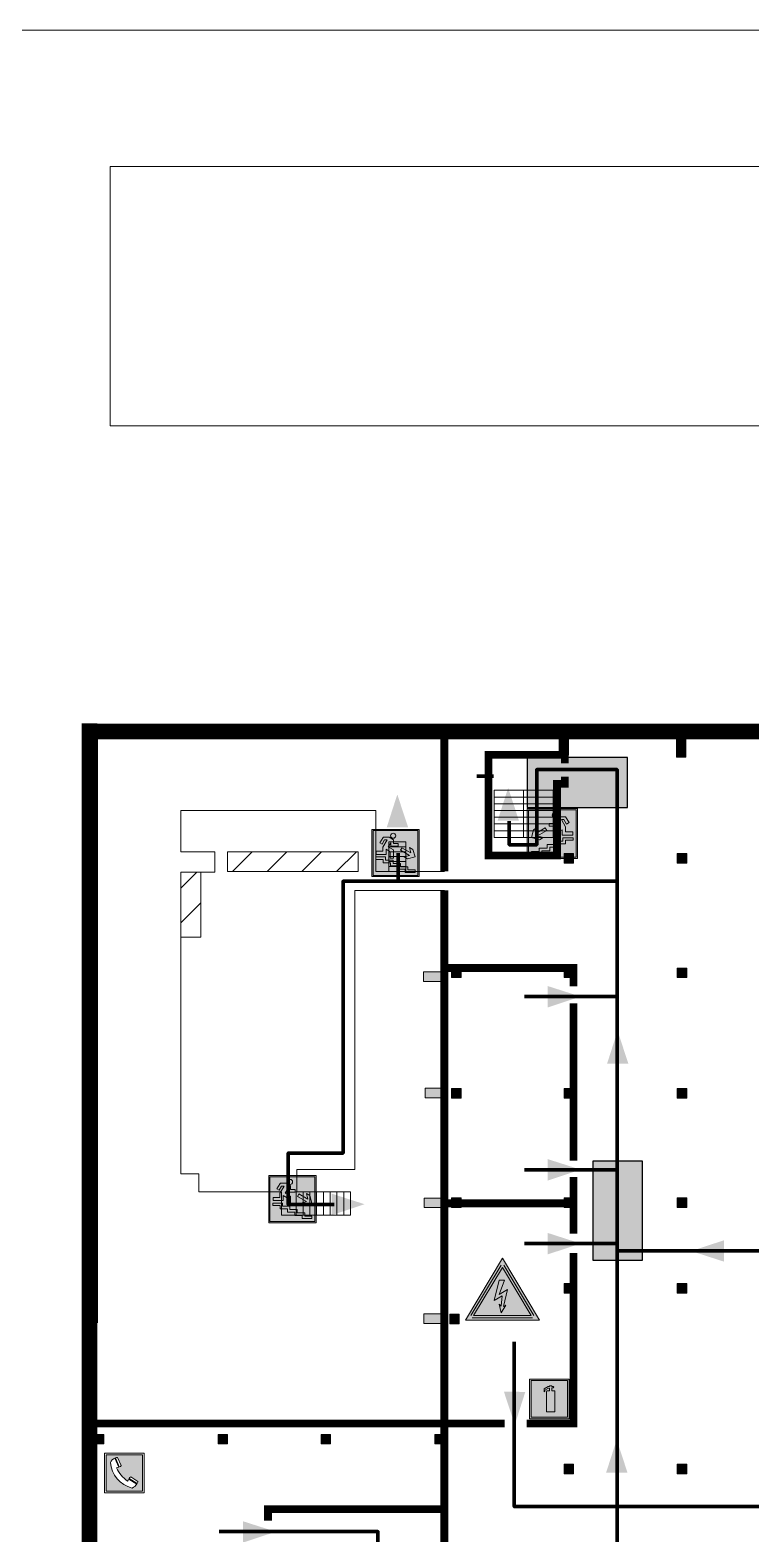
# Model space of a CAD drawing. Header units: millimetres. Extents: x 13810 to 67229, y 12374 to 21950.
# Drawn here: x 29081.1 to 29178.8, y 15525.1 to 15729.2 of the extents above; entities that cross this region are included whole.
import ezdxf

# ---------------------------------------------------------------- set-up
doc = ezdxf.new("R2010")
doc.units = ezdxf.units.MM
doc.layers.add('План_Штампы', color=7, linetype='Continuous')
picture_1 = doc.add_image_def('image1.jpg', size_in_pixel=(337, 105))

# ---------------------------------------------------------------- blocks, each defined once
blk = doc.blocks.new('A$C32E8229D')
at = {"true_color": 0xffffff}
blk.add_hatch(color=7, dxfattribs=at).paths.add_polyline_path([(0, 0), (0, -8), (16, -8), (16, 0)])
h = blk.add_hatch(color=126)
h.paths.add_polyline_path([(0.2, -0.2), (15.8, -0.2), (15.8, -7.8), (0.2, -7.8)])
h.paths.add_polyline_path([(13.49, -2.05), (12.08, -2.05), (11.37, -2.63, 0.162397), (11.29, -2.84), (11.29, -3.63), (10.35, -3.63), (10.35, -4.05), (11.68, -4.05), (11.68, -3.48), (12.26, -4.28), (11.29, -5.1), (11.29, -6.78), (11.85, -6.78), (11.85, -5.44), (12.8, -4.64), (12.8, -5.94), (14.46, -5.94), (14.46, -5.39), (13.45, -5.39), (13.45, -3.97), (12.46, -2.59), (13.15, -2.59), (13.69, -3.34), (14.18, -3)], flags=16)
h.paths.add_polyline_path([(10.74, -1.82, 1), (11.8, -1.82, 1)], flags=16)
h.paths.add_polyline_path([(9.39, -3.59), (5.99, -3.59), (6.56, -3.03), (5.91, -3.03), (5.1, -3.83), (5.91, -4.64), (6.56, -4.64), (5.99, -4.09), (9.39, -4.09)], flags=16)
h.paths.add_polyline_path([(4.29, -1.08), (1.72, -1.08), (1.72, -6.6), (4.29, -6.6)], flags=16)
at = {"color": 126}
blk.add_lwpolyline([(16, -8), (0, -8), (0, 0), (16, 0)], close=True, dxfattribs=at)
blk = doc.blocks.new('A$C3AD82952')
at = {"true_color": 0xf5f5ff}
h = blk.add_hatch(color=7, dxfattribs=at)
h.dxf.hatch_style = 1
h.paths.add_polyline_path([(8.21, 8.73, 0.414214), (7.89, 9.05), (7.22, 9.05), (7.22, 9.92), (7.59, 9.92, 1), (7.57, 10.36), (7.22, 10.36), (7.22, 10.6), (6.43, 10.6), (6.43, 10.36), (6.01, 10.36), (4.74, 9.59), (4.74, 8.69), (4.98, 8.73), (4.98, 9.26), (6.12, 9.91), (6.43, 9.91), (6.43, 9.05), (5.76, 9.05, 0.414214), (5.44, 8.73), (5.44, 2.2), (8.21, 2.2)], flags=0)
h.paths.add_polyline_path([(12.8, 12.8), (0, 12.8), (0, 0), (12.8, 0)])
h.paths.add_polyline_path([(0.51, 12.29), (12.29, 12.29), (12.29, 0.51), (0.51, 0.51)], flags=16)
h.paths.add_polyline_path([(4.74, 9.59), (6.01, 10.36), (6.43, 10.36), (6.43, 10.6), (7.22, 10.6), (7.22, 10.36), (7.59, 10.36, -0.94586), (7.59, 9.92), (7.22, 9.92), (7.22, 9.05), (7.89, 9.05, -0.414214), (8.21, 8.73), (8.21, 2.2), (5.44, 2.2), (5.44, 8.73, -0.414214), (5.76, 9.05), (6.43, 9.05), (6.43, 9.91), (6.12, 9.91), (4.98, 9.26), (4.98, 8.73), (4.74, 8.69)], flags=0)
h = blk.add_hatch(color=242)
h.dxf.hatch_style = 1
h.paths.add_polyline_path([(12.29, 12.29), (0.51, 12.29), (0.51, 0.51), (12.29, 0.51)])
h.paths.add_polyline_path([(4.74, 8.69), (4.74, 9.59), (6.01, 10.36), (6.43, 10.36), (6.43, 10.6), (7.22, 10.6), (7.22, 10.36), (7.59, 10.36, -0.94586), (7.59, 9.92), (7.22, 9.92), (7.22, 9.05), (7.89, 9.05, -0.414214), (8.21, 8.73), (8.21, 2.2), (5.44, 2.2), (5.44, 8.73, -0.414214), (5.76, 9.05), (6.43, 9.05), (6.43, 9.91), (6.12, 9.91), (4.98, 9.26), (4.98, 8.73)], flags=16)
h = blk.add_hatch(color=7, dxfattribs=at)
h.dxf.hatch_style = 1
h.paths.add_polyline_path([(8.21, 8.73, 0.414214), (7.89, 9.05), (7.22, 9.05), (7.22, 9.92), (7.59, 9.92, 1), (7.57, 10.36), (7.22, 10.36), (7.22, 10.6), (6.43, 10.6), (6.43, 10.36), (6.01, 10.36), (4.74, 9.59), (4.74, 8.69), (4.98, 8.73), (4.98, 9.26), (6.12, 9.91), (6.43, 9.91), (6.43, 9.05), (5.76, 9.05, 0.414214), (5.44, 8.73), (5.44, 2.2), (8.21, 2.2)])
at = {"color": 242, "lineweight": 5}
for p, q in [((0, 0), (0, 12.8)), ((0, 12.8), (12.8, 12.8)), ((6.01, 10.36), (4.74, 9.59)), ((4.98, 9.26), (6.12, 9.91)), ((6.01, 10.36), (6.43, 10.36)), ((6.12, 9.91), (6.43, 9.91)), ((7.22, 10.6), (6.43, 10.6)), ((6.43, 10.6), (6.43, 10.36)), ((6.43, 9.91), (6.43, 9.05)), ((7.22, 10.36), (7.22, 10.6)), ((7.59, 10.36), (7.22, 10.36)), ((7.22, 9.05), (7.22, 9.92)), ((7.59, 9.92), (7.22, 9.92)), ((12.8, 0), (12.8, 12.8)), ((4.74, 9.59), (4.74, 8.69)), ((4.74, 8.69), (4.98, 8.73)), ((4.98, 8.73), (4.98, 9.26)), ((5.44, 2.2), (5.44, 8.73)), ((5.76, 9.05), (6.43, 9.05)), ((7.89, 9.05), (7.22, 9.05)), ((8.21, 2.2), (8.21, 8.73)), ((0, 0), (12.8, 0)), ((5.44, 2.2), (8.21, 2.2))]:
    blk.add_line(p, q, dxfattribs=at)
blk.add_lwpolyline([(0.51, 12.29), (12.29, 12.29), (12.29, 0.51), (0.51, 0.51)], close=True, dxfattribs=at)
for centre, radius, start, end in [((7.58, 10.14), 0.223, 273.1875, 86.8125), ((5.76, 8.73), 0.32, 90, 180), ((7.89, 8.73), 0.32, 0, 90)]:
    blk.add_arc(centre, radius, start, end, dxfattribs=at)
blk = doc.blocks.new('A$C3E6D3DDE')
at = {"lineweight": 5}
h = blk.add_hatch(color=40, dxfattribs=at)
h.paths.add_polyline_path([(24.1, 1.45), (16.46, -11.35), (31.74, -11.35)])
h.paths.add_polyline_path([(24.09, -0.46), (30.03, -10.41), (18.14, -10.41)], flags=16)
h.paths.add_polyline_path([(24.54, -3.08), (23.41, -6.02), (25.13, -5.01), (24.33, -8.5), (24.82, -8.27), (23.79, -9.86), (23.4, -8.04), (23.8, -8.43), (24.04, -6.29), (22.39, -7.25), (23.44, -3.08)], flags=0)
h = blk.add_hatch(color=256, dxfattribs=at)
h.paths.add_polyline_path([(24.37, 0.03, 0.567511), (23.82, 0.03), (17.59, -10.4, 0.582454), (17.86, -10.88), (30.32, -10.88, 0.582149), (30.6, -10.4)])
h.paths.add_polyline_path([(24.09, -0.46), (18.14, -10.41), (30.03, -10.41)], flags=16)
h.paths.add_polyline_path([(24.54, -3.08), (23.41, -6.02), (25.13, -5.01), (24.33, -8.5), (24.82, -8.27), (23.79, -9.86), (23.4, -8.04), (23.8, -8.43), (24.04, -6.29), (22.39, -7.25), (23.44, -3.08)], flags=0)
h = blk.add_hatch(color=40, dxfattribs=at)
h.paths.add_polyline_path([(24.09, -0.46), (18.14, -10.41), (30.03, -10.41)])
h.paths.add_polyline_path([(24.82, -8.27), (23.79, -9.86), (23.4, -8.04), (23.8, -8.43), (24.04, -6.29), (22.39, -7.25), (23.44, -3.08), (24.54, -3.08), (23.41, -6.02), (25.13, -5.01), (24.33, -8.5)], flags=16)
at = {"color": 40, "lineweight": 5}
for p, q in [((16.46, -11.35), (24.1, 1.45)), ((24.1, 1.45), (31.74, -11.35))]:
    blk.add_line(p, q, dxfattribs=at)
at = {"lineweight": 5}
for p, q in [((17.59, -10.4), (23.82, 0.03)), ((24.37, 0.03), (30.6, -10.4)), ((18.14, -10.41), (24.09, -0.46)), ((23.44, -3.08), (22.39, -7.25)), ((23.41, -6.02), (24.54, -3.08)), ((24.54, -3.08), (23.44, -3.08)), ((24.09, -0.46), (30.03, -10.41)), ((25.13, -5.01), (23.41, -6.02)), ((24.33, -8.5), (25.13, -5.01)), ((22.39, -7.25), (24.04, -6.29)), ((23.8, -8.43), (23.4, -8.04)), ((23.4, -8.04), (23.79, -9.86)), ((23.79, -9.86), (24.82, -8.27)), ((24.04, -6.29), (23.8, -8.43)), ((24.82, -8.27), (24.33, -8.5)), ((17.86, -10.88), (30.32, -10.88)), ((18.14, -10.41), (30.03, -10.41))]:
    blk.add_line(p, q, dxfattribs=at)
at = {"color": 50, "lineweight": 5}
blk.add_line((31.74, -11.35), (16.46, -11.35), dxfattribs=at)
blk = doc.blocks.new('A$C456E1F9C')
at = {"lineweight": 5}
h = blk.add_hatch(color=242, dxfattribs=at)
h.paths.add_polyline_path([(0.51, -1.47), (0.51, -13.26), (12.29, -13.26), (12.29, -1.47)])
h.paths.add_polyline_path([(5.42, -4.95, -0.254479), (4.78, -5.4), (3.52, -2.53, -0.209735), (4.23, -2.4)], flags=16)
h.paths.add_polyline_path([(8.53, -8.6), (10.87, -10.17), (10.54, -10.76), (8.03, -9.13, -0.192251)], flags=16)
h.paths.add_polyline_path([(4.61, -5.49, 0.005518), (3.87, -5.72, 0.128647), (7.49, -10.01, 0.00809), (7.83, -9.33), (10.47, -10.97, -0.16736), (8.99, -12.25, -0.327862), (1.95, -3.95, -0.166952), (3.36, -2.62)], flags=16)
at = {"color": 242, "lineweight": 5}
for p, q in [((0, -13.77), (0, -0.97)), ((12.8, -0.97), (0, -0.97)), ((4.61, -5.49), (3.36, -2.62)), ((3.52, -2.53), (4.78, -5.4)), ((4.23, -2.4), (5.42, -4.95)), ((12.8, -13.77), (12.8, -0.97)), ((7.83, -9.33), (10.47, -10.97)), ((8.03, -9.13), (10.54, -10.76)), ((10.81, -10.12), (8.53, -8.6)), ((0, -13.77), (12.8, -13.77)), ((10.54, -10.76), (10.8, -10.3)), ((10.8, -10.3), (10.81, -10.12))]:
    blk.add_line(p, q, dxfattribs=at)
blk.add_lwpolyline([(0.51, -1.47), (12.29, -1.47), (12.29, -13.26), (0.51, -13.26)], close=True, dxfattribs=at)
for centre, radius, start, end in [((4.59, -5.34), 2.99, 114.2845, 152.1974), ((11.12, -3.31), 9.19, 183.9915, 256.6009), ((4.02, -3.27), 0.891, 76.3284, 123.7092), ((14.98, -39.1), 35.17, 107.1487, 108.4135), ((13.86, -0.94), 11.08, 205.5536, 234.8762), ((4.68, -4.59), 0.824, 276.9621, 334.0723), ((-13.31, 0.8), 23.44, 332.5487, 334.4027), ((8.94, -9.5), 0.989, 114.4092, 157.9388), ((7.87, -9.46), 3, 291.9291, 329.9329)]:
    blk.add_arc(centre, radius, start, end, dxfattribs=at)
blk = doc.blocks.new('A$C7B4425F7')
at = {"true_color": 0xffffff}
blk.add_hatch(color=7, dxfattribs=at).paths.add_polyline_path([(0, 0), (-16, 0), (-16, -8), (0, -8)])
h = blk.add_hatch(color=126)
h.paths.add_polyline_path([(-0.2, -0.2), (-15.8, -0.2), (-15.8, -7.8), (-0.2, -7.8)])
h.paths.add_polyline_path([(-11.76, -2.03), (-11.76, -3.66), (-11.17, -3.66, -0.568275), (-11.17, -6.18), (-12.58, -6.18), (-12.58, -2.03)], flags=16)
h.paths.add_polyline_path([(-13.33, -4.12, -0.495768), (-13.59, -6.18), (-15.03, -6.18), (-15.03, -2.03), (-13.59, -2.03, -0.487973)], flags=16)
h.paths.add_polyline_path([(-10.25, -2.03), (-9.48, -2.03), (-9.48, -6.18), (-10.25, -6.18)], flags=16)
h.paths.add_polyline_path([(-13.84, -3.69), (-14.24, -3.69), (-14.24, -3.03), (-13.9, -3.03, -0.692621)], flags=0)
h.paths.add_polyline_path([(-9.15, -2.03), (-8.4, -2.03), (-8.04, -3.07), (-7.68, -2.03), (-6.93, -2.03), (-7.64, -4.1), (-6.93, -6.18), (-7.68, -6.18), (-8.04, -5.14), (-8.4, -6.18), (-9.15, -6.18), (-8.44, -4.1)], flags=16)
h.paths.add_polyline_path([(-11.76, -4.46), (-11.42, -4.46, -0.692621), (-11.36, -5.12), (-11.76, -5.12)], flags=0)
h.paths.add_polyline_path([(-13.9, -5.2), (-14.24, -5.2), (-14.24, -4.55), (-13.84, -4.55, -0.708038)], flags=0)
edge = h.paths.add_edge_path(flags=16)
edge.add_ellipse((-5.51, -4.08), major_axis=(0, 2.05), ratio=0.586184, start_angle=0, end_angle=360)
edge = h.paths.add_edge_path(flags=0)
edge.add_ellipse((-5.51, -4.08), major_axis=(0, 1.14), ratio=0.454828, start_angle=0, end_angle=360)
h.paths.add_polyline_path([(-4.13, -4.96, 0.377264), (-3.48, -4.52, 0.0555), (-3.16, -2.03), (-1.66, -2.03), (-1.66, -4.96), (-0.96, -4.96), (-0.96, -7.01), (-1.75, -7.01), (-1.75, -6.18), (-3.3, -6.18), (-3.3, -7.02), (-4.13, -7.02)], flags=16)
h.paths.add_polyline_path([(-2.73, -2.91), (-2.28, -2.91), (-2.28, -4.96), (-3.05, -4.96, 0.079136)], flags=0)
at = {"color": 126}
blk.add_lwpolyline([(-16, -8), (0, -8), (0, 0), (-16, 0)], close=True, dxfattribs=at)
blk = doc.blocks.new('вниз 3')
at = {"lineweight": 0, "true_color": 0xffffff}
h = blk.add_hatch(color=7, dxfattribs=at)
h.dxf.hatch_style = 1
h.paths.add_polyline_path([(40997.5, -4475.69), (40997.25, -4475.28), (40995.76, -4476.15), (40995.97, -4475.23), (40995.39, -4475.56), (40995.05, -4476.83), (40996.33, -4477.17), (40996.91, -4476.83), (40996, -4476.55)], flags=0)
h.paths.add_polyline_path([(40999.81, -4473.95), (41000.22, -4473.95), (41000.64, -4474.67), (41001.03, -4474.43), (41000.46, -4473.49), (41000.42, -4473.49), (40999.43, -4473.49), (40998.68, -4473.92), (40998.68, -4474.57), (40997.88, -4474.57), (40997.88, -4475), (40999.14, -4475), (40999.14, -4474.43), (40999.14, -4474.38), (40999.59, -4475.15), (40998.72, -4475.67), (40998.72, -4477.06), (40999.24, -4477.06), (40999.24, -4475.96), (40999.95, -4475.56), (40999.95, -4476.43), (41001.61, -4476.43), (41001.61, -4475.88), (41000.47, -4475.88), (41000.47, -4475.12)], flags=0)
h.paths.add_polyline_path([(40999.2, -4473.24, 1), (40998.35, -4473.24, 1)], flags=0)
h.paths.add_polyline_path([(41000.46, -4477.26), (41001.69, -4477.26), (41001.69, -4476.84), (41000.03, -4476.84), (41000.03, -4477.39), (40998.78, -4477.39), (40998.78, -4477.95), (40997.53, -4477.95), (40997.53, -4478.5), (40996.29, -4478.5), (40996.29, -4479.06), (40995.05, -4479.06), (40995.05, -4479.48), (40995.29, -4479.48), (40996.72, -4479.48), (40996.72, -4478.92), (40997.97, -4478.92), (40997.97, -4478.36), (40999.2, -4478.36), (40999.2, -4477.81), (41000.46, -4477.81)], flags=0)
h.paths.add_polyline_path([(41002.37, -4472.17), (40994.37, -4472.17), (40994.37, -4480.17), (41002.37, -4480.17)])
h.paths.add_polyline_path([(41002.16, -4479.96), (40994.57, -4479.96), (40994.57, -4472.37), (41002.16, -4472.37)], flags=16)
h.paths.add_polyline_path([(41001.61, -4475.88), (41001.61, -4476.43), (40999.95, -4476.43), (40999.95, -4475.56), (40999.24, -4475.96), (40999.24, -4477.06), (40998.72, -4477.06), (40998.72, -4475.67), (40999.59, -4475.15), (40999.14, -4474.38), (40999.14, -4474.43), (40999.14, -4475), (40997.88, -4475), (40997.88, -4474.57), (40998.68, -4474.57), (40998.68, -4473.92), (40999.43, -4473.49), (41000.42, -4473.49), (41000.46, -4473.49), (41001.03, -4474.43), (41000.64, -4474.67), (41000.22, -4473.95), (40999.81, -4473.95), (41000.47, -4475.12), (41000.47, -4475.88)], flags=0)
h.paths.add_polyline_path([(41001.69, -4476.84), (41001.69, -4477.26), (41000.46, -4477.26), (41000.46, -4477.81), (40999.2, -4477.81), (40999.2, -4478.36), (40997.97, -4478.36), (40997.97, -4478.92), (40996.72, -4478.92), (40996.72, -4479.48), (40995.05, -4479.48), (40995.05, -4479.06), (40996.29, -4479.06), (40996.29, -4478.5), (40997.53, -4478.5), (40997.53, -4477.95), (40998.78, -4477.95), (40998.78, -4477.39), (41000.03, -4477.39), (41000.03, -4476.84)], flags=0)
h.paths.add_polyline_path([(40998.35, -4473.24, -1), (40999.2, -4473.24, -1)], flags=0)
h.paths.add_polyline_path([(40997.5, -4475.69), (40996, -4476.55), (40996.91, -4476.83), (40996.33, -4477.17), (40995.05, -4476.83), (40995.39, -4475.56), (40995.97, -4475.23), (40995.76, -4476.15), (40997.25, -4475.28)], flags=0)
at = {"lineweight": 0}
h = blk.add_hatch(color=126, dxfattribs=at)
h.dxf.hatch_style = 1
h.paths.add_polyline_path([(41002.16, -4472.37), (40994.57, -4472.37), (40994.57, -4479.96), (41002.16, -4479.96)])
h.paths.add_polyline_path([(40995.97, -4475.23), (40995.76, -4476.15), (40997.25, -4475.28), (40997.5, -4475.69), (40996, -4476.55), (40996.91, -4476.83), (40996.33, -4477.17), (40995.05, -4476.83), (40995.39, -4475.56)], flags=16)
h.paths.add_polyline_path([(40997.88, -4474.57), (40998.68, -4474.57), (40998.68, -4473.92), (40999.43, -4473.49), (41000.42, -4473.49), (41000.46, -4473.49), (41001.03, -4474.43), (41000.64, -4474.67), (41000.22, -4473.95), (40999.81, -4473.95), (41000.47, -4475.12), (41000.47, -4475.88), (41001.61, -4475.88), (41001.61, -4476.43), (40999.95, -4476.43), (40999.95, -4475.56), (40999.24, -4475.96), (40999.24, -4477.06), (40998.72, -4477.06), (40998.72, -4475.67), (40999.59, -4475.15), (40999.14, -4474.38), (40999.14, -4474.43), (40999.14, -4475), (40997.88, -4475)], flags=16)
h.paths.add_polyline_path([(40998.35, -4473.24, -1), (40999.2, -4473.24, -1)], flags=16)
h.paths.add_polyline_path([(40997.53, -4477.95), (40998.78, -4477.95), (40998.78, -4477.39), (41000.03, -4477.39), (41000.03, -4476.84), (41001.69, -4476.84), (41001.69, -4477.26), (41000.46, -4477.26), (41000.46, -4477.81), (40999.2, -4477.81), (40999.2, -4478.36), (40997.97, -4478.36), (40997.97, -4478.92), (40996.72, -4478.92), (40996.72, -4479.48), (40995.05, -4479.48), (40995.05, -4479.06), (40996.29, -4479.06), (40996.29, -4478.5), (40997.53, -4478.5)], flags=16)
at = {"lineweight": 0, "true_color": 0xffffff}
h = blk.add_hatch(color=7, dxfattribs=at)
h.dxf.hatch_style = 1
h.paths.add_polyline_path([(40999.2, -4473.24, 1), (40998.35, -4473.24, 1)])
h.paths.add_polyline_path([(40999.81, -4473.95), (41000.22, -4473.95), (41000.64, -4474.67), (41001.03, -4474.43), (41000.46, -4473.49), (41000.42, -4473.49), (40999.43, -4473.49), (40998.68, -4473.92), (40998.68, -4474.57), (40997.88, -4474.57), (40997.88, -4475), (40999.14, -4475), (40999.14, -4474.43), (40999.14, -4474.38), (40999.59, -4475.15), (40998.72, -4475.67), (40998.72, -4477.06), (40999.24, -4477.06), (40999.24, -4475.96), (40999.95, -4475.56), (40999.95, -4476.43), (41001.61, -4476.43), (41001.61, -4475.88), (41000.47, -4475.88), (41000.47, -4475.12)])
h.paths.add_polyline_path([(40999.2, -4477.81), (41000.46, -4477.81), (41000.46, -4477.26), (41001.69, -4477.26), (41001.69, -4476.84), (41000.03, -4476.84), (41000.03, -4477.39), (40998.78, -4477.39), (40998.78, -4477.95), (40997.53, -4477.95), (40997.53, -4478.5), (40996.29, -4478.5), (40996.29, -4479.06), (40995.05, -4479.06), (40995.05, -4479.48), (40995.29, -4479.48), (40996.72, -4479.48), (40996.72, -4478.92), (40997.97, -4478.92), (40997.97, -4478.36), (40999.2, -4478.36)])
h.paths.add_polyline_path([(40997.5, -4475.69), (40997.25, -4475.28), (40995.76, -4476.15), (40995.97, -4475.23), (40995.39, -4475.56), (40995.05, -4476.83), (40996.33, -4477.17), (40996.91, -4476.83), (40996, -4476.55)])
at = {"color": 126, "lineweight": 0}
for points in [[(40994.37, -4472.17), (41002.37, -4472.17), (41002.37, -4480.17), (40994.37, -4480.17)], [(40994.57, -4472.37), (41002.16, -4472.37), (41002.16, -4479.96), (40994.57, -4479.96)]]:
    blk.add_lwpolyline(points, close=True, dxfattribs=at)
for points in [[(40999.14, -4474.43), (40999.14, -4475), (40997.88, -4475), (40997.88, -4474.57), (40998.68, -4474.57), (40998.68, -4473.92), (40999.43, -4473.49), (41000.42, -4473.49), (41000.46, -4473.49), (41001.03, -4474.43), (41000.64, -4474.67), (41000.22, -4473.95), (40999.81, -4473.95), (41000.47, -4475.12), (41000.47, -4475.88), (41001.61, -4475.88), (41001.61, -4476.43), (40999.95, -4476.43), (40999.95, -4475.56), (40999.24, -4475.96), (40999.24, -4477.06), (40998.72, -4477.06), (40998.72, -4475.67), (40999.59, -4475.15), (40999.14, -4474.38), (40999.14, -4474.43)], [(40995.05, -4476.83), (40995.39, -4475.56), (40995.97, -4475.23), (40995.76, -4476.15), (40997.25, -4475.28), (40997.5, -4475.69), (40996, -4476.55), (40996.91, -4476.83), (40996.33, -4477.17), (40995.05, -4476.83)], [(40995.29, -4479.48), (40995.05, -4479.48), (40995.05, -4479.06), (40996.29, -4479.06), (40996.29, -4478.5), (40997.53, -4478.5), (40997.53, -4477.95), (40998.78, -4477.95), (40998.78, -4477.39), (41000.03, -4477.39), (41000.03, -4476.84), (41001.69, -4476.84), (41001.69, -4477.26), (41000.46, -4477.26), (41000.46, -4477.81), (40999.2, -4477.81), (40999.2, -4478.36), (40997.97, -4478.36), (40997.97, -4478.92), (40996.72, -4478.92), (40996.72, -4479.48), (40995.05, -4479.48)]]:
    blk.add_lwpolyline(points, dxfattribs=at)
blk.add_circle((40998.77, -4473.24), 0.426, dxfattribs=at)
blk = doc.blocks.new('вниз')
at = {"lineweight": 0, "true_color": 0xffffff}
h = blk.add_hatch(color=7, dxfattribs=at)
h.dxf.hatch_style = 1
h.paths.add_polyline_path([(40994.51, -4472.22), (40986.51, -4472.22), (40986.51, -4480.22), (40994.51, -4480.22)])
h.paths.add_polyline_path([(40994.31, -4472.42), (40994.31, -4480.01), (40986.71, -4480.01), (40986.71, -4472.42)], flags=16)
h.paths.add_polyline_path([(40988.43, -4473.53), (40989.43, -4473.53), (40990.19, -4473.96), (40990.19, -4474.6), (40991, -4474.6), (40991, -4475.06), (40989.73, -4475.06), (40989.73, -4474.46), (40989.3, -4475.18), (40990.17, -4475.7), (40990.17, -4477.11), (40989.63, -4477.11), (40989.63, -4476.01), (40988.94, -4475.59), (40988.94, -4476.46), (40988.94, -4476.46), (40987.47, -4476.46), (40987.26, -4476.46), (40987.26, -4475.92), (40988.4, -4475.92), (40988.4, -4475.2), (40989.1, -4473.99), (40988.66, -4473.99), (40988.24, -4474.7), (40987.86, -4474.47), (40988.41, -4473.56)], flags=0)
h.paths.add_polyline_path([(40990.55, -4473.29, -1), (40989.69, -4473.29, -1)], flags=0)
h.paths.add_polyline_path([(40988.85, -4476.89), (40988.85, -4477.43), (40990.1, -4477.43), (40990.1, -4477.99), (40991.34, -4477.99), (40991.34, -4478.54), (40992.59, -4478.54), (40992.59, -4479.09), (40993.83, -4479.09), (40993.83, -4479.52), (40992.17, -4479.52), (40992.17, -4478.97), (40990.91, -4478.97), (40990.91, -4478.41), (40989.68, -4478.41), (40989.68, -4477.86), (40988.43, -4477.86), (40988.43, -4477.31), (40987.6, -4477.31), (40987.18, -4477.31), (40987.18, -4476.89)], flags=0)
h.paths.add_polyline_path([(40991.61, -4475.33), (40993.12, -4476.2), (40992.9, -4475.27), (40993.48, -4475.6), (40993.83, -4476.88), (40992.56, -4477.22), (40991.97, -4476.88), (40992.9, -4476.61), (40991.38, -4475.74), (40991.58, -4475.39)], flags=0)
h.paths.add_polyline_path([(40990.19, -4473.96), (40989.43, -4473.53), (40988.43, -4473.53), (40988.41, -4473.56), (40987.86, -4474.47), (40988.24, -4474.7), (40988.66, -4473.99), (40989.1, -4473.99), (40988.4, -4475.2), (40988.4, -4475.92), (40987.26, -4475.92), (40987.26, -4476.46), (40987.47, -4476.46), (40988.94, -4476.46), (40988.94, -4476.27), (40988.94, -4475.59), (40989.63, -4476.01), (40989.63, -4477.11), (40990.17, -4477.11), (40990.17, -4475.7), (40989.3, -4475.18), (40989.73, -4474.46), (40989.73, -4475.06), (40991, -4475.06), (40991, -4474.6), (40990.19, -4474.6)], flags=0)
h.paths.add_polyline_path([(40990.55, -4473.29, 1), (40989.69, -4473.29, 1)], flags=0)
h.paths.add_polyline_path([(40991.61, -4475.33), (40991.58, -4475.39), (40991.38, -4475.74), (40992.9, -4476.61), (40991.97, -4476.88), (40992.56, -4477.22), (40993.83, -4476.88), (40993.48, -4475.6), (40992.9, -4475.27), (40993.12, -4476.2)], flags=0)
h.paths.add_polyline_path([(40990.1, -4477.43), (40988.85, -4477.43), (40988.85, -4476.89), (40987.18, -4476.89), (40987.18, -4477.31), (40987.6, -4477.31), (40988.43, -4477.31), (40988.43, -4477.86), (40989.68, -4477.86), (40989.68, -4478.41), (40990.91, -4478.41), (40990.91, -4478.97), (40992.17, -4478.97), (40992.17, -4479.52), (40993.83, -4479.52), (40993.83, -4479.09), (40992.59, -4479.09), (40992.59, -4478.54), (40991.34, -4478.54), (40991.34, -4477.99), (40990.1, -4477.99)], flags=0)
at = {"lineweight": 0}
h = blk.add_hatch(color=126, dxfattribs=at)
h.dxf.hatch_style = 1
h.paths.add_polyline_path([(40994.31, -4472.42), (40986.71, -4472.42), (40986.71, -4480.01), (40994.31, -4480.01)])
h.paths.add_polyline_path([(40988.43, -4473.53), (40989.43, -4473.53), (40990.19, -4473.96), (40990.19, -4474.6), (40991, -4474.6), (40991, -4475.06), (40989.73, -4475.06), (40989.73, -4474.46), (40989.3, -4475.18), (40990.17, -4475.7), (40990.17, -4477.11), (40989.63, -4477.11), (40989.63, -4476.01), (40988.94, -4475.59), (40988.94, -4476.46), (40988.94, -4476.46), (40987.47, -4476.46), (40987.26, -4476.46), (40987.26, -4475.92), (40988.4, -4475.92), (40988.4, -4475.2), (40989.1, -4473.99), (40988.66, -4473.99), (40988.24, -4474.7), (40987.86, -4474.47), (40988.41, -4473.56)], flags=16)
h.paths.add_polyline_path([(40990.55, -4473.29, -1), (40989.69, -4473.29, -1)], flags=16)
h.paths.add_polyline_path([(40988.85, -4476.89), (40988.85, -4477.43), (40990.1, -4477.43), (40990.1, -4477.99), (40991.34, -4477.99), (40991.34, -4478.54), (40992.59, -4478.54), (40992.59, -4479.09), (40993.83, -4479.09), (40993.83, -4479.52), (40992.17, -4479.52), (40992.17, -4478.97), (40990.91, -4478.97), (40990.91, -4478.41), (40989.68, -4478.41), (40989.68, -4477.86), (40988.43, -4477.86), (40988.43, -4477.31), (40987.6, -4477.31), (40987.18, -4477.31), (40987.18, -4476.89)], flags=16)
h.paths.add_polyline_path([(40991.61, -4475.33), (40993.12, -4476.2), (40992.9, -4475.27), (40993.48, -4475.6), (40993.83, -4476.88), (40992.56, -4477.22), (40991.97, -4476.88), (40992.9, -4476.61), (40991.38, -4475.74), (40991.58, -4475.39)], flags=16)
at = {"lineweight": 0, "true_color": 0xffffff}
h = blk.add_hatch(color=7, dxfattribs=at)
h.dxf.hatch_style = 1
h.paths.add_polyline_path([(40989.73, -4474.46), (40989.73, -4475.06), (40991, -4475.06), (40991, -4474.6), (40990.19, -4474.6), (40990.19, -4473.96), (40989.43, -4473.53), (40988.43, -4473.53), (40988.41, -4473.56), (40987.86, -4474.47), (40988.24, -4474.7), (40988.66, -4473.99), (40989.1, -4473.99), (40988.4, -4475.2), (40988.4, -4475.92), (40987.26, -4475.92), (40987.26, -4476.46), (40987.47, -4476.46), (40988.94, -4476.46), (40988.94, -4475.59), (40989.63, -4476.01), (40989.63, -4477.11), (40990.17, -4477.11), (40990.17, -4475.7), (40989.3, -4475.18)])
h.paths.add_polyline_path([(40989.69, -4473.29, 1), (40990.55, -4473.29, 1)])
h.paths.add_polyline_path([(40991.61, -4475.33), (40991.58, -4475.39), (40991.38, -4475.74), (40992.9, -4476.61), (40991.97, -4476.88), (40992.56, -4477.22), (40993.83, -4476.88), (40993.48, -4475.6), (40992.9, -4475.27), (40993.12, -4476.2)])
h.paths.add_polyline_path([(40990.1, -4477.43), (40988.85, -4477.43), (40988.85, -4476.89), (40987.18, -4476.89), (40987.18, -4477.31), (40987.6, -4477.31), (40988.43, -4477.31), (40988.43, -4477.86), (40989.68, -4477.86), (40989.68, -4478.41), (40990.91, -4478.41), (40990.91, -4478.97), (40992.17, -4478.97), (40992.17, -4479.52), (40993.83, -4479.52), (40993.83, -4479.09), (40992.59, -4479.09), (40992.59, -4478.54), (40991.34, -4478.54), (40991.34, -4477.99), (40990.1, -4477.99)])
at = {"color": 126, "lineweight": 0}
for points in [[(40986.51, -4472.22), (40994.51, -4472.22), (40994.51, -4480.22), (40986.51, -4480.22)], [(40986.71, -4472.42), (40994.31, -4472.42), (40994.31, -4480.01), (40986.71, -4480.01)]]:
    blk.add_lwpolyline(points, close=True, dxfattribs=at)
for points in [[(40987.47, -4476.46), (40987.26, -4476.46), (40987.26, -4475.92), (40988.4, -4475.92), (40988.4, -4475.2), (40989.1, -4473.99), (40988.66, -4473.99), (40988.24, -4474.7), (40987.86, -4474.47), (40988.41, -4473.56), (40988.43, -4473.53), (40989.43, -4473.53), (40990.19, -4473.96), (40990.19, -4474.6), (40991, -4474.6), (40991, -4475.06), (40989.73, -4475.06), (40989.73, -4474.46), (40989.3, -4475.18), (40990.17, -4475.7), (40990.17, -4477.11), (40989.63, -4477.11), (40989.63, -4476.01), (40988.94, -4475.59), (40988.94, -4476.46)], [(40991.58, -4475.39), (40991.38, -4475.74), (40992.9, -4476.61), (40991.97, -4476.88), (40992.56, -4477.22), (40993.83, -4476.88), (40993.48, -4475.6), (40992.9, -4475.27), (40993.12, -4476.2), (40991.61, -4475.33), (40991.58, -4475.39)], [(40987.6, -4477.31), (40987.18, -4477.31), (40987.18, -4476.89), (40988.85, -4476.89), (40988.85, -4477.43), (40990.1, -4477.43), (40990.1, -4477.99), (40991.34, -4477.99), (40991.34, -4478.54), (40992.59, -4478.54), (40992.59, -4479.09), (40993.83, -4479.09), (40993.83, -4479.52), (40992.17, -4479.52), (40992.17, -4478.97), (40990.91, -4478.97), (40990.91, -4478.41), (40989.68, -4478.41), (40989.68, -4477.86), (40988.43, -4477.86), (40988.43, -4477.31), (40987.6, -4477.31)], [(40987.47, -4476.46), (40988.94, -4476.46), (40988.94, -4476.27)]]:
    blk.add_lwpolyline(points, dxfattribs=at)
blk.add_circle((40990.12, -4473.29), 0.432, dxfattribs=at)

msp = doc.modelspace()

# ---------------------------------------------------------------- hatches: boundary and pattern name
at = {"lineweight": 0}
h = msp.add_hatch(color=256, dxfattribs=at)
h.dxf.hatch_style = 1
h.paths.add_polyline_path([(29152.79, 15633.37), (29152.79, 15632.08), (29154.07, 15632.08), (29154.07, 15633.37)])
h = msp.add_hatch(color=256, dxfattribs=at)
h.dxf.hatch_style = 1
h.paths.add_polyline_path([(29152.79, 15632.08), (29152.79, 15630.79), (29154.07, 15630.79), (29154.07, 15632.08)])
h = msp.add_hatch(color=256, dxfattribs=at)
h.dxf.hatch_style = 1
h.paths.add_polyline_path([(29168.69, 15633.11), (29168.69, 15631.82), (29169.97, 15631.82), (29169.97, 15633.11)])
h = msp.add_hatch(color=256, dxfattribs=at)
h.dxf.hatch_style = 1
h.paths.add_polyline_path([(29168.69, 15631.82), (29168.69, 15630.53), (29169.97, 15630.53), (29169.97, 15631.82)])
at = {"lineweight": 0, "true_color": 0x000000}
h = msp.add_hatch(dxfattribs=at)
h.set_pattern_fill('ANSI31', color=18, scale=1.05, angle=180)
h.set_pattern_definition([(225, (46254.023, 23812.2043), (2.35731723, -2.35731723), [])])
h.paths.add_polyline_path([(29107.84, 15617.71), (29107.84, 15615.04), (29125.55, 15615.04), (29125.55, 15617.71)])
h.paths.add_polyline_path([(29101.5, 15606.12), (29104.23, 15606.12), (29104.23, 15614.92), (29101.5, 15614.92)])
at = {"lineweight": 0}
h = msp.add_hatch(color=256, dxfattribs=at)
h.dxf.hatch_style = 1
h.paths.add_polyline_path([(29153.46, 15617.45), (29153.46, 15616.16), (29154.74, 15616.16), (29154.74, 15617.45)])
h = msp.add_hatch(color=256, dxfattribs=at)
h.dxf.hatch_style = 1
h.paths.add_polyline_path([(29168.81, 15617.45), (29168.81, 15616.16), (29170.09, 15616.16), (29170.09, 15617.45)])
h = msp.add_hatch(color=256, dxfattribs=at)
h.dxf.hatch_style = 1
h.paths.add_polyline_path([(29134.41, 15601.4), (29134.41, 15600.11), (29137.26, 15600.11), (29137.26, 15601.4)])
h = msp.add_hatch(color=256, dxfattribs=at)
h.dxf.hatch_style = 1
h.paths.add_polyline_path([(29138.22, 15601.92), (29138.22, 15600.62), (29139.5, 15600.62), (29139.5, 15601.92)])
h = msp.add_hatch(color=256, dxfattribs=at)
h.dxf.hatch_style = 1
h.paths.add_polyline_path([(29153.46, 15601.92), (29153.46, 15600.62), (29154.74, 15600.62), (29154.74, 15601.92)])
h = msp.add_hatch(color=256, dxfattribs=at)
h.dxf.hatch_style = 1
h.paths.add_polyline_path([(29168.81, 15601.92), (29168.81, 15600.62), (29170.09, 15600.62), (29170.09, 15601.92)])
h = msp.add_hatch(color=256, dxfattribs=at)
h.dxf.hatch_style = 1
h.paths.add_polyline_path([(29134.62, 15585.61), (29134.62, 15584.32), (29137.47, 15584.32), (29137.47, 15585.61)])
h = msp.add_hatch(color=256, dxfattribs=at)
h.dxf.hatch_style = 1
h.paths.add_polyline_path([(29138.22, 15585.56), (29138.22, 15584.27), (29139.5, 15584.27), (29139.5, 15585.56)])
h = msp.add_hatch(color=256, dxfattribs=at)
h.dxf.hatch_style = 1
h.paths.add_polyline_path([(29153.46, 15585.56), (29153.46, 15584.27), (29154.74, 15584.27), (29154.74, 15585.56)])
h = msp.add_hatch(color=256, dxfattribs=at)
h.dxf.hatch_style = 1
h.paths.add_polyline_path([(29168.81, 15585.56), (29168.81, 15584.27), (29170.09, 15584.27), (29170.09, 15585.56)])
h = msp.add_hatch(color=256, dxfattribs=at)
h.dxf.hatch_style = 1
h.paths.add_polyline_path([(29134.5, 15570.69), (29134.5, 15569.4), (29137.35, 15569.4), (29137.35, 15570.69)])
h = msp.add_hatch(color=256, dxfattribs=at)
h.dxf.hatch_style = 1
h.paths.add_polyline_path([(29138.22, 15570.72), (29138.22, 15569.43), (29139.5, 15569.43), (29139.5, 15570.72)])
h = msp.add_hatch(color=256, dxfattribs=at)
h.dxf.hatch_style = 1
h.paths.add_polyline_path([(29153.46, 15570.72), (29153.46, 15569.43), (29154.74, 15569.43), (29154.74, 15570.72)])
h = msp.add_hatch(color=256, dxfattribs=at)
h.dxf.hatch_style = 1
h.paths.add_polyline_path([(29168.81, 15570.72), (29168.81, 15569.43), (29170.09, 15569.43), (29170.09, 15570.72)])
h = msp.add_hatch(color=256, dxfattribs=at)
h.dxf.hatch_style = 1
h.paths.add_polyline_path([(29153.46, 15559.09), (29153.46, 15557.8), (29154.74, 15557.8), (29154.74, 15559.09)])
h = msp.add_hatch(color=256, dxfattribs=at)
h.dxf.hatch_style = 1
h.paths.add_polyline_path([(29168.81, 15559.09), (29168.81, 15557.8), (29170.09, 15557.8), (29170.09, 15559.09)])
h = msp.add_hatch(color=256, dxfattribs=at)
h.dxf.hatch_style = 1
h.paths.add_polyline_path([(29134.43, 15554.97), (29134.43, 15553.68), (29137.28, 15553.68), (29137.28, 15554.97)])
h = msp.add_hatch(color=256, dxfattribs=at)
h.dxf.hatch_style = 1
h.paths.add_polyline_path([(29137.97, 15554.92), (29137.97, 15553.63), (29139.25, 15553.63), (29139.25, 15554.92)])
h = msp.add_hatch(color=256, dxfattribs=at)
h.dxf.hatch_style = 1
h.paths.add_polyline_path([(29089.8, 15538.62), (29089.8, 15537.33), (29091.08, 15537.33), (29091.08, 15538.62)])
h = msp.add_hatch(color=256, dxfattribs=at)
h.dxf.hatch_style = 1
h.paths.add_polyline_path([(29106.55, 15538.62), (29106.55, 15537.33), (29107.83, 15537.33), (29107.83, 15538.62)])
h = msp.add_hatch(color=256, dxfattribs=at)
h.dxf.hatch_style = 1
h.paths.add_polyline_path([(29120.52, 15538.62), (29120.52, 15537.33), (29121.8, 15537.33), (29121.8, 15538.62)])
h = msp.add_hatch(color=256, dxfattribs=at)
h.dxf.hatch_style = 1
h.paths.add_polyline_path([(29135.95, 15538.62), (29135.95, 15537.33), (29137.23, 15537.33), (29137.23, 15538.62)])
h = msp.add_hatch(color=256, dxfattribs=at)
h.dxf.hatch_style = 1
h.paths.add_polyline_path([(29153.46, 15534.56), (29153.46, 15533.27), (29154.74, 15533.27), (29154.74, 15534.56)])
h = msp.add_hatch(color=256, dxfattribs=at)
h.dxf.hatch_style = 1
h.paths.add_polyline_path([(29168.81, 15534.56), (29168.81, 15533.27), (29170.09, 15533.27), (29170.09, 15534.56)])

# ---------------------------------------------------------------- linework, layer by layer
at = {"color": 126, "lineweight": 0, "true_color": 0x008754}
msp.add_lwpolyline([(29066.55, 15729.23), (29666.55, 15729.23), (29666.55, 15334.23), (29066.55, 15334.23)], close=True, dxfattribs=at)
at = {"lineweight": 0}
for points, const_width in [([(29089.11, 15635.11), (29089.11, 15457.94), (29156.43, 15457.94)], 2.1), ([(29159.66, 15634.03), (29089.31, 15634.03)], 2.1), ([(29089.74, 15587.71), (29089.74, 15633.86)], 1.05), ([(29642.43, 15458.23), (29642.5, 15458.23), (29642.5, 15634.03), (29159.66, 15634.03)], 2.1), ([(29143.91, 15627.95), (29141.59, 15627.95)], 0.525), ([(29089.74, 15553.73), (29089.74, 15588.1)], 1.05)]:
    msp.add_lwpolyline(points, dxfattribs=dict(at, const_width=const_width))
at = {"lineweight": 100, "const_width": 1.05}
for points in [[(29137.23, 15615.04), (29137.23, 15634.39)], [(29153.55, 15627.89), (29153.55, 15626.93), (29152.5, 15626.93), (29152.5, 15617.2), (29143.21, 15617.2), (29143.21, 15630.84), (29153.55, 15630.84), (29153.55, 15629.68)], [(29137.23, 15523.79), (29137.23, 15612.45)], [(29137.23, 15601.92), (29154.74, 15601.92), (29154.74, 15599.43)], [(29154.74, 15597.11), (29154.74, 15575.78)], [(29154.74, 15573.56), (29154.74, 15565.87)], [(29154.72, 15569.98), (29137.5, 15569.98)], [(29154.74, 15563.25), (29154.74, 15540.1), (29148.37, 15540.1)], [(29137.23, 15540.1), (29088.95, 15540.1)], [(29137.23, 15540.1), (29145.39, 15540.1)], [(29137.21, 15528.48), (29113.32, 15528.48), (29113.32, 15526.89)]]:
    msp.add_lwpolyline(points, dxfattribs=at)
at = {"lineweight": 0}
for points in [[(29154.07, 15632.08), (29152.79, 15632.08), (29152.79, 15633.37), (29154.07, 15633.37)], [(29154.07, 15630.79), (29152.79, 15630.79), (29152.79, 15632.08), (29154.07, 15632.08)], [(29169.97, 15631.82), (29168.69, 15631.82), (29168.69, 15633.11), (29169.97, 15633.11)], [(29169.97, 15630.53), (29168.69, 15630.53), (29168.69, 15631.82), (29169.97, 15631.82)], [(29147.98, 15626.05), (29143.97, 15626.05), (29143.97, 15625.13), (29147.98, 15625.13)], [(29151.99, 15626.05), (29147.98, 15626.05), (29147.98, 15625.13), (29151.99, 15625.13)], [(29147.98, 15625.13), (29143.97, 15625.13), (29143.97, 15624.22), (29147.98, 15624.22)], [(29147.98, 15624.22), (29143.97, 15624.22), (29143.97, 15623.3), (29147.98, 15623.3)], [(29151.99, 15625.13), (29147.98, 15625.13), (29147.98, 15624.22), (29151.99, 15624.22)], [(29151.99, 15624.22), (29147.98, 15624.22), (29147.98, 15623.3), (29151.99, 15623.3)], [(29147.98, 15623.3), (29143.97, 15623.3), (29143.97, 15622.38), (29147.98, 15622.38)], [(29147.98, 15622.38), (29143.97, 15622.38), (29143.97, 15621.47), (29147.98, 15621.47)], [(29147.98, 15621.47), (29143.97, 15621.47), (29143.97, 15620.55), (29147.98, 15620.55)], [(29151.99, 15623.3), (29147.98, 15623.3), (29147.98, 15622.38), (29151.99, 15622.38)], [(29151.99, 15622.38), (29147.98, 15622.38), (29147.98, 15621.47), (29151.99, 15621.47)], [(29151.99, 15621.47), (29147.98, 15621.47), (29147.98, 15620.55), (29151.99, 15620.55)], [(29147.98, 15620.55), (29143.97, 15620.55), (29143.97, 15619.64), (29147.98, 15619.64)], [(29151.99, 15620.55), (29147.98, 15620.55), (29147.98, 15619.64), (29151.99, 15619.64)], [(29107.84, 15617.71), (29125.55, 15617.71), (29125.55, 15615.04), (29107.84, 15615.04)], [(29132.02, 15619.05), (29129.7, 15619.05), (29129.7, 15618.38), (29132.02, 15618.38)], [(29132.02, 15618.38), (29129.7, 15618.38), (29129.7, 15617.71), (29132.02, 15617.71)], [(29132.02, 15617.71), (29129.7, 15617.71), (29129.7, 15617.04), (29132.02, 15617.04)], [(29154.74, 15616.16), (29153.46, 15616.16), (29153.46, 15617.45), (29154.74, 15617.45)], [(29170.09, 15616.16), (29168.81, 15616.16), (29168.81, 15617.45), (29170.09, 15617.45)], [(29132.02, 15617.04), (29129.7, 15617.04), (29129.7, 15616.38), (29132.02, 15616.38)], [(29132.02, 15616.38), (29129.7, 15616.38), (29129.7, 15615.71), (29132.02, 15615.71)], [(29132.02, 15615.71), (29129.7, 15615.71), (29129.7, 15615.04), (29132.02, 15615.04)], [(29101.5, 15614.92), (29104.23, 15614.92), (29104.23, 15606.12), (29101.5, 15606.12)], [(29137.26, 15600.11), (29134.41, 15600.11), (29134.41, 15601.4), (29137.26, 15601.4)], [(29139.5, 15600.62), (29138.22, 15600.62), (29138.22, 15601.92), (29139.5, 15601.92)], [(29154.74, 15600.62), (29153.46, 15600.62), (29153.46, 15601.92), (29154.74, 15601.92)], [(29170.09, 15600.62), (29168.81, 15600.62), (29168.81, 15601.92), (29170.09, 15601.92)], [(29137.47, 15584.32), (29134.62, 15584.32), (29134.62, 15585.61), (29137.47, 15585.61)], [(29139.5, 15584.27), (29138.22, 15584.27), (29138.22, 15585.56), (29139.5, 15585.56)], [(29154.74, 15584.27), (29153.46, 15584.27), (29153.46, 15585.56), (29154.74, 15585.56)], [(29170.09, 15584.27), (29168.81, 15584.27), (29168.81, 15585.56), (29170.09, 15585.56)], [(29118.07, 15571.52), (29117.15, 15571.52), (29117.15, 15568.35), (29118.07, 15568.35)], [(29118.99, 15571.52), (29118.07, 15571.52), (29118.07, 15568.35), (29118.99, 15568.35)], [(29119.91, 15571.52), (29118.99, 15571.52), (29118.99, 15568.35), (29119.91, 15568.35)], [(29120.83, 15571.52), (29119.91, 15571.52), (29119.91, 15568.35), (29120.83, 15568.35)], [(29121.75, 15571.52), (29120.83, 15571.52), (29120.83, 15568.35), (29121.75, 15568.35)], [(29122.67, 15571.52), (29121.75, 15571.52), (29121.75, 15568.35), (29122.67, 15568.35)], [(29123.59, 15571.52), (29122.67, 15571.52), (29122.67, 15568.35), (29123.59, 15568.35)], [(29124.51, 15571.52), (29123.59, 15571.52), (29123.59, 15568.35), (29124.51, 15568.35)], [(29137.35, 15569.4), (29134.5, 15569.4), (29134.5, 15570.69), (29137.35, 15570.69)], [(29139.5, 15569.43), (29138.22, 15569.43), (29138.22, 15570.72), (29139.5, 15570.72)], [(29154.74, 15569.43), (29153.46, 15569.43), (29153.46, 15570.72), (29154.74, 15570.72)], [(29170.09, 15569.43), (29168.81, 15569.43), (29168.81, 15570.72), (29170.09, 15570.72)], [(29154.74, 15557.8), (29153.46, 15557.8), (29153.46, 15559.09), (29154.74, 15559.09)], [(29170.09, 15557.8), (29168.81, 15557.8), (29168.81, 15559.09), (29170.09, 15559.09)], [(29137.28, 15553.68), (29134.43, 15553.68), (29134.43, 15554.97), (29137.28, 15554.97)], [(29139.25, 15553.63), (29137.97, 15553.63), (29137.97, 15554.92), (29139.25, 15554.92)], [(29091.08, 15537.33), (29089.8, 15537.33), (29089.8, 15538.62), (29091.08, 15538.62)], [(29107.83, 15537.33), (29106.55, 15537.33), (29106.55, 15538.62), (29107.83, 15538.62)], [(29121.8, 15537.33), (29120.52, 15537.33), (29120.52, 15538.62), (29121.8, 15538.62)], [(29137.23, 15537.33), (29135.95, 15537.33), (29135.95, 15538.62), (29137.23, 15538.62)], [(29154.74, 15533.27), (29153.46, 15533.27), (29153.46, 15534.56), (29154.74, 15534.56)], [(29170.09, 15533.27), (29168.81, 15533.27), (29168.81, 15534.56), (29170.09, 15534.56)]]:
    msp.add_lwpolyline(points, close=True, dxfattribs=at)
at = {"color": 126, "lineweight": 100, "true_color": 0x008754}
for points in [[(29617.88, 15629.04), (29622.49, 15629.04), (29622.49, 15624.46), (29612.74, 15624.46), (29612.74, 15607.14), (29633.12, 15607.14), (29633.12, 15528.82), (29160.65, 15528.82), (29160.65, 15486.01), (29149.84, 15477.48), (29149.84, 15461), (29139.46, 15461), (29139.46, 15472.61), (29143.38, 15472.61), (29143.38, 15468.52)], [(29160.65, 15614.5), (29160.65, 15628.86), (29149.77, 15628.86), (29149.77, 15618.64), (29146.04, 15618.64), (29146.04, 15621.83)], [(29130.95, 15613.69), (29130.95, 15617.5)], [(29126.56, 15613.69), (29123.49, 15613.69), (29123.49, 15576.79), (29116.06, 15576.79), (29116.06, 15569.82), (29122.3, 15569.82)], [(29126.56, 15613.69), (29126.56, 15613.69), (29160.65, 15613.69)], [(29160.65, 15563.54), (29160.65, 15614.5)], [(29148.1, 15598.03), (29160.65, 15598.03)], [(29148.1, 15574.53), (29160.65, 15574.53)], [(29148.1, 15564.51), (29160.65, 15564.51)], [(29633.12, 15563.54), (29160.65, 15563.54), (29160.65, 15528.82)], [(29160.65, 15528.82), (29146.7, 15528.82), (29146.7, 15551.19)], [(29106.7, 15525.43), (29128.22, 15525.43), (29128.22, 15510.86), (29099.01, 15510.86), (29109.12, 15510.86), (29109.12, 15518.63)]]:
    msp.add_lwpolyline(points, dxfattribs=at)
at = {"lineweight": 0}
msp.add_lwpolyline([(29137.23, 15615.04), (29127.93, 15615.04), (29127.93, 15623.29), (29101.5, 15623.29), (29101.5, 15617.71), (29106.11, 15617.71), (29106.11, 15614.92), (29101.5, 15614.92), (29101.5, 15573.97), (29103.96, 15573.97), (29103.96, 15571.52), (29115.13, 15571.52), (29115.13, 15568.35), (29124.51, 15568.35), (29124.51, 15571.52), (29117.21, 15571.52), (29117.21, 15574.58), (29125.08, 15574.58), (29125.08, 15612.45), (29137.23, 15612.45)], dxfattribs=at)
at = {"layer": 'План_Штампы', "color": 126, "true_color": 0x008754}
for points in [[(29132.32, 15621.01), (29129.42, 15621.02), (29130.85, 15625.48)], [(29147.35, 15621.91), (29144.45, 15621.91), (29145.88, 15626.37)], [(29151.25, 15596.57), (29151.25, 15599.47), (29155.71, 15598.04)], [(29162.19, 15588.92), (29159.29, 15588.92), (29160.72, 15593.38)], [(29151.25, 15573.07), (29151.25, 15575.98), (29155.71, 15574.55)], [(29121.95, 15568.38), (29121.95, 15571.29), (29126.41, 15569.86)], [(29151.25, 15563.05), (29151.25, 15565.96), (29155.71, 15564.52)], [(29175.16, 15564.97), (29175.16, 15562.06), (29170.7, 15563.5)], [(29145.31, 15544.4), (29148.21, 15544.39), (29146.78, 15539.93)], [(29162.07, 15533.41), (29159.16, 15533.42), (29160.6, 15537.88)], [(29109.91, 15523.93), (29109.92, 15526.83), (29114.38, 15525.4)]]:
    msp.add_solid(points, dxfattribs=at)

# ---------------------------------------------------------------- block references
at = {"color": 126, "true_color": 0x008754}
for name, p, xscale, yscale, zscale in [('вниз 3', (-5717.24, 19427.16), 0.8505000000000001, 0.8505000000000001, 0.8505000000000001), ('вниз', (-3661.81, 19198.5), 0.8, 0.8, 0.8), ('вниз', (-3675.78, 19151.52), 0.8, 0.8, 0.8)]:
    msp.add_blockref(name, p, dxfattribs=dict(at, xscale=xscale, yscale=yscale, zscale=zscale))
for name, p, xscale, yscale, zscale in [('A$C3E6D3DDE', (29129.3, 15561.57), 0.65625, 0.65625, 0.65625), ('A$C3AD82952', (29148.78, 15540.75), 0.42, 0.42, 0.42), ('A$C456E1F9C', (29091.14, 15536.48), 0.42, 0.42, 0.42)]:
    msp.add_blockref(name, p, dxfattribs=dict(xscale=xscale, yscale=yscale, zscale=zscale))
at = {"layer": 'План_Штампы', "xscale": 0.8505000000000001, "yscale": 0.8505000000000001, "zscale": 0.8505000000000001}
msp.add_blockref('A$C7B4425F7', (29162.08, 15630.51), dxfattribs=at)
at = {"layer": 'План_Штампы', "color": 126, "true_color": 0x008754, "xscale": -0.8400000000000001, "yscale": 0.8400000000000001, "zscale": 0.8400000000000001, "rotation": 90}
msp.add_blockref('A$C32E8229D', (29157.38, 15575.72), dxfattribs=at)

# ---------------------------------------------------------------- pictures from other files: only their frames are drawn
at = {"color": 7, "lineweight": 0, "true_color": 0xf5f5ff}
image = msp.add_image(picture_1, insert=(29091.91, 15675.49), size_in_units=(113.11, 35.24), dxfattribs=at)
image.dxf.flags = 7

doc.saveas('drawing.dxf')
